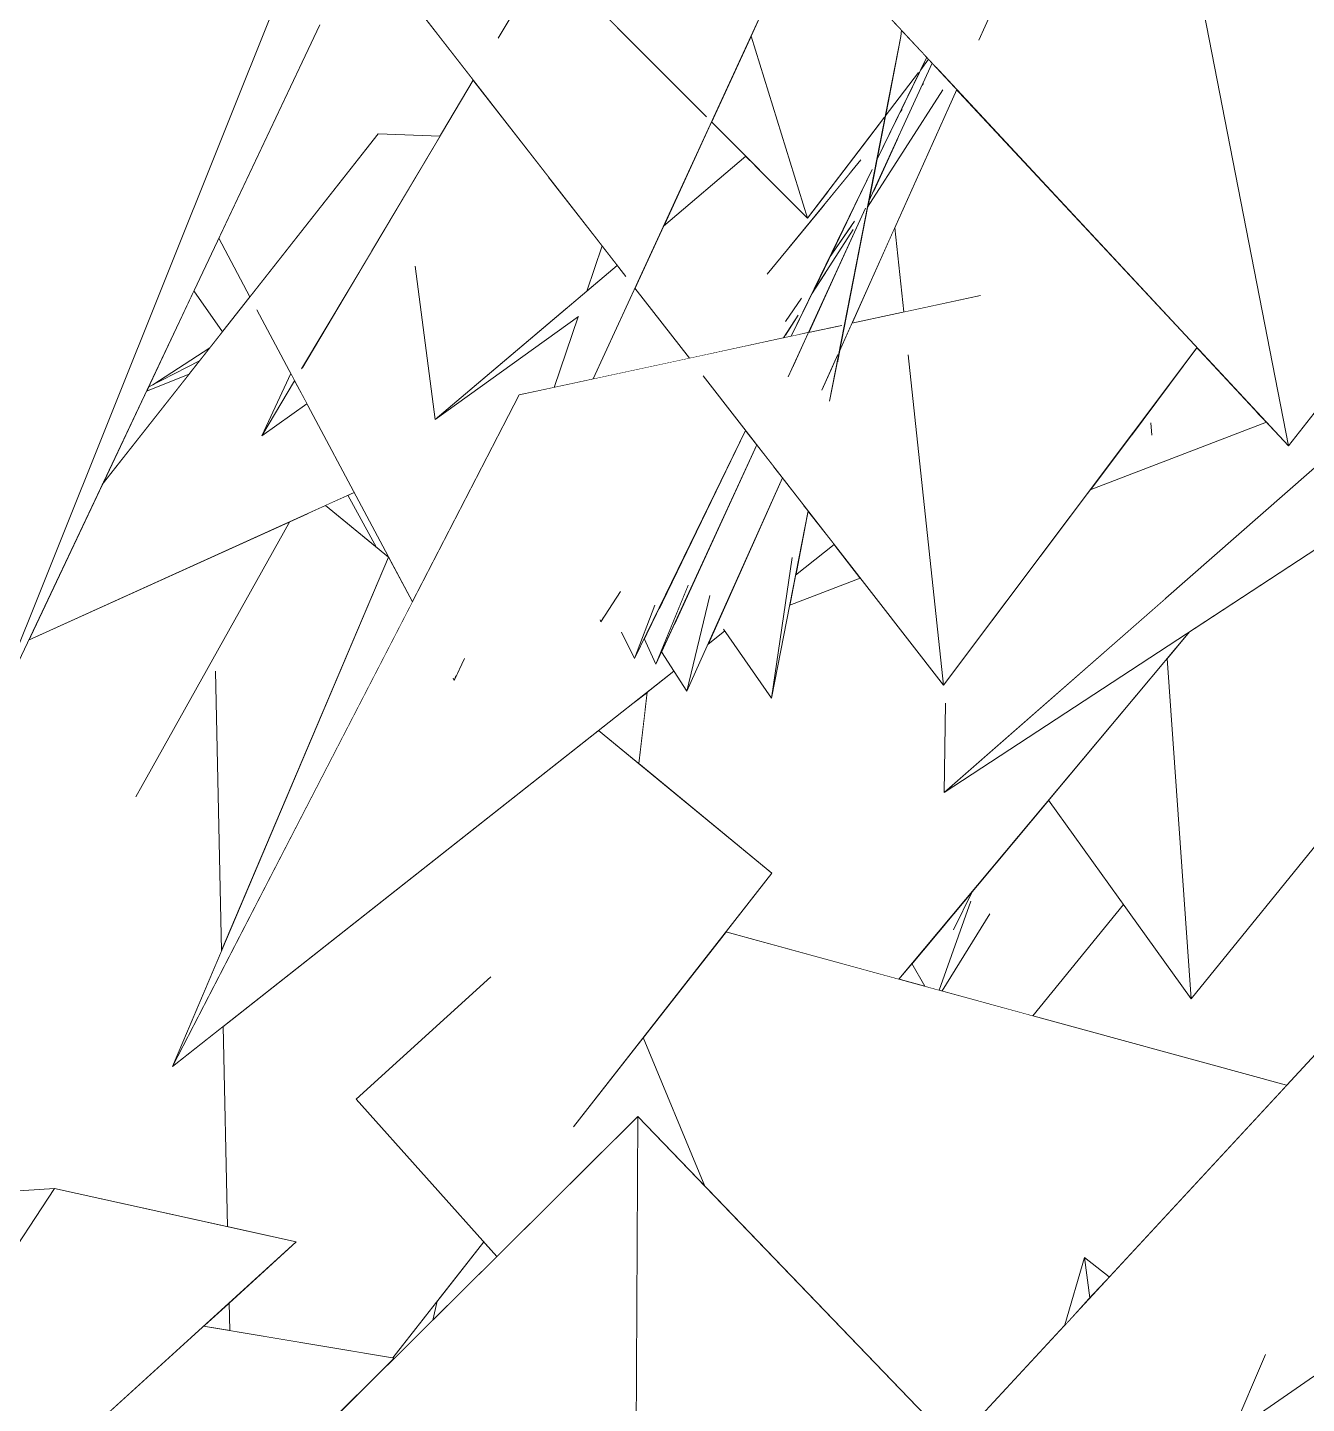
# Model space of a CAD drawing. Header units: millimetres. Extents: x -9413 to 8527, y -300 to 11224.
# Drawn here: x -8348.7 to -7933.8, y 2620.3 to 3066.8 of the extents above; entities that cross this region are included whole.
import ezdxf

# ---------------------------------------------------------------- set-up
doc = ezdxf.new("R2010")
doc.units = ezdxf.units.MM
doc.header["$MEASUREMENT"] = 0
doc.linetypes.add('Wipeout_Contour', pattern=[1000, 0, -1000])
doc.layers.add('Interior - Furniture', color=7, linetype='Continuous')
doc.layers.add('Interior - Furniture _Pen_No__4', color=7, linetype='Continuous', lineweight=20, true_color=0x029e21)

# ---------------------------------------------------------------- blocks, each defined once
blk = doc.blocks.new('Section Elem_40_6')
at = {"color": 254, "linetype": 'Wipeout_Contour', "lineweight": 0, "ltscale": 76676.656974}
blk.add_wipeout([(-7972.35, 3098.83), (-7939.63, 2931), (-7771.85, 3144.99), (-7933.36, 3176.57), (-7949.79, 3164.84), (-7942.94, 3165.73), (-7955, 3153.18), (-7958.02, 3150.12), (-7914.01, 3124.07)], dxfattribs=at).dxf.layer = 'Interior - Furniture'
at = {"color": 254, "linetype": 'Wipeout_Contour', "lineweight": 0, "ltscale": 43043.914814}
blk.add_wipeout([(-8036.01, 3096.91), (-8041.24, 3085.54), (-8040.04, 3062.73), (-8030.75, 3083.45), (-8032.02, 3109.33)], dxfattribs=at).dxf.layer = 'Interior - Furniture'
at = {"color": 254, "linetype": 'Wipeout_Contour', "lineweight": 0, "ltscale": 26208.532131}
blk.add_wipeout([(-8195.99, 3063.32), (-8157.26, 3066.66), (-8180.29, 3089.73)], dxfattribs=at).dxf.layer = 'Interior - Furniture'
at = {"color": 254, "linetype": 'Wipeout_Contour', "lineweight": 0, "ltscale": 25846.201674}
blk.add_wipeout([(-8058.44, 3048.14), (-8058.46, 3048.09), (-8058.03, 3048.62)], dxfattribs=at).dxf.layer = 'Interior - Furniture'
at = {"color": 254, "linetype": 'Wipeout_Contour', "lineweight": 0, "ltscale": 25857.06921}
blk.add_wipeout([(-8065.46, 3039.67), (-8065.6, 3039.37), (-8064.89, 3040.23)], dxfattribs=at).dxf.layer = 'Interior - Furniture'
at = {"color": 254, "linetype": 'Wipeout_Contour', "lineweight": 0, "ltscale": 25898.970098}
blk.add_wipeout([(-8089.57, 3011.09), (-8108.71, 2986.73), (-8078.35, 3023.8)], dxfattribs=at).dxf.layer = 'Interior - Furniture'
at = {"color": 254, "linetype": 'Wipeout_Contour', "lineweight": 0, "ltscale": 44052.502397}
blk.add_wipeout([(-8294.72, 2981.39), (-8309.54, 2950.07), (-8308.02, 2950.85), (-8289.58, 2962.86), (-8285.48, 2968.07)], dxfattribs=at).dxf.layer = 'Interior - Furniture'
at = {"color": 254, "linetype": 'Wipeout_Contour', "lineweight": 0, "ltscale": 26018.222629}
blk.add_wipeout([(-8165.21, 2952.75), (-8133.98, 2959.49), (-8151.64, 2982.21)], dxfattribs=at).dxf.layer = 'Interior - Furniture'
at = {"color": 254, "linetype": 'Wipeout_Contour', "lineweight": 0, "ltscale": 34448.902179}
blk.add_wipeout([(-8090.03, 2957.79), (-8091, 2949.12), (-8085.8, 2960.72), (-8085.01, 2967.93)], dxfattribs=at).dxf.layer = 'Interior - Furniture'
at = {"color": 254, "linetype": 'Wipeout_Contour', "lineweight": 0, "ltscale": 34475.625974}
blk.add_wipeout([(-8127.3, 2882.48), (-8134.8, 2851.47), (-8103.78, 2920.62), (-8106.62, 2924.27)], dxfattribs=at).dxf.layer = 'Interior - Furniture'
at = {"color": 254, "linetype": 'Wipeout_Contour', "lineweight": 0, "ltscale": 26226.164929}
blk.add_wipeout([(-8252.07, 2911.72), (-8235.48, 2898.06), (-8244.75, 2915.04)], dxfattribs=at).dxf.layer = 'Interior - Furniture'
at = {"color": 254, "linetype": 'Wipeout_Contour', "lineweight": 0, "ltscale": 26076.250256}
blk.add_wipeout([(-8209.78, 2856.36), (-8210.27, 2854.92), (-8207.03, 2861.95)], dxfattribs=at).dxf.layer = 'Interior - Furniture'
at = {"color": 254, "linetype": 'Wipeout_Contour', "lineweight": 0, "ltscale": 25898.654016}
blk.add_wipeout([(-8152.61, 2847.22), (-8148.35, 2845.12), (-8147.64, 2851.14)], dxfattribs=at).dxf.layer = 'Interior - Furniture'
at = {"color": 254, "linetype": 'Wipeout_Contour', "lineweight": 0, "ltscale": 76313.861137}
blk.add_wipeout([(-8148.93, 2738.98), (-8128.93, 2690.75), (-8048.14, 2606.83), (-8012.12, 2645.77), (-8005.74, 2667.6), (-7997.75, 2661.31), (-7970.51, 2690.76), (-7940.22, 2723.51), (-8122.1, 2773.31)], dxfattribs=at).dxf.layer = 'Interior - Furniture'
at = {"color": 254, "linetype": 'Wipeout_Contour', "lineweight": 0, "ltscale": 34511.646631}
blk.add_wipeout([(-8215.76, 2653.49), (-8217.24, 2647.31), (-8196.42, 2667.96), (-8200.7, 2672.75)], dxfattribs=at).dxf.layer = 'Interior - Furniture'
at = {"color": 254, "linetype": 'Wipeout_Contour', "lineweight": 0, "ltscale": 34469.67092}
blk.add_wipeout([(-8088.75, 2969.24), (-8084.78, 2970.1), (-8081.8, 2997.33), (-8086.83, 2986.4)], dxfattribs=at).dxf.layer = 'Interior - Furniture'
at = {"color": 254, "linetype": 'Wipeout_Contour', "lineweight": 0, "ltscale": 26424.887858}
blk.add_wipeout([(-8289.58, 2962.86), (-8308.02, 2950.85), (-8292.89, 2958.65)], dxfattribs=at).dxf.layer = 'Interior - Furniture'
at = {"color": 254, "linetype": 'Wipeout_Contour', "lineweight": 0, "ltscale": 34506.490303}
blk.add_wipeout([(-8139.13, 2872.66), (-8143.02, 2864.2), (-8134.8, 2851.47), (-8127.3, 2882.48)], dxfattribs=at).dxf.layer = 'Interior - Furniture'
at = {"color": 254, "linetype": 'Wipeout_Contour', "lineweight": 0, "ltscale": 26077.963586}
blk.add_wipeout([(-8209.78, 2856.36), (-8210.65, 2855.64), (-8210.27, 2854.92)], dxfattribs=at).dxf.layer = 'Interior - Furniture'
at = {"color": 254, "linetype": 'Wipeout_Contour', "lineweight": 0, "ltscale": 34536.91915}
blk.add_wipeout([(-8152.61, 2847.22), (-8163.42, 2838.7), (-8150.38, 2827.96), (-8148.35, 2845.12)], dxfattribs=at).dxf.layer = 'Interior - Furniture'
at = {"color": 254, "linetype": 'Wipeout_Contour', "lineweight": 0, "ltscale": 51088.383948}
blk.add_wipeout([(-8061.78, 2762.99), (-8057.63, 2755.66), (-8052.96, 2754.38), (-8042.69, 2783.23), (-8048.25, 2774.1), (-8050.83, 2776.09)], dxfattribs=at).dxf.layer = 'Interior - Furniture'
at = {"color": 254, "linetype": 'Wipeout_Contour', "lineweight": 0, "ltscale": 34549.522382}
blk.add_wipeout([(-8230.14, 2635.09), (-8229.65, 2635), (-8217.24, 2647.31), (-8215.76, 2653.49)], dxfattribs=at).dxf.layer = 'Interior - Furniture'
at = {"color": 254, "linetype": 'Wipeout_Contour', "lineweight": 0, "ltscale": 75381.13822}
blk.add_wipeout([(-8000.27, 2512.28), (-8006.11, 2471.72), (-8000.83, 2499.83), (-7991.94, 2504.71), (-7960.65, 2587.32), (-7957.69, 2597.96), (-7954.31, 2613.19), (-7953.25, 2613.92), (-7947.07, 2636.12)], dxfattribs=at).dxf.layer = 'Interior - Furniture'
at = {"layer": 'Interior - Furniture _Pen_No__4', "linetype": 'Continuous'}
for p, q in [((-8210.27, 2854.92), (-8206.98, 2862.07)), ((-8210.27, 2854.92), (-8210.66, 2855.65)), ((-8209.77, 2856.38), (-8210.27, 2854.92))]:
    blk.add_line(p, q, dxfattribs=at)
at = {"color": 254, "linetype": 'Wipeout_Contour', "lineweight": 0, "ltscale": 35270.312813}
blk.add_wipeout([(-8365.28, 2832.26), (-8253.91, 3067.65), (-8232.99, 3142.51), (-8238.67, 3148.21)], dxfattribs=at).dxf.layer = 'Interior - Furniture'
at = {"color": 254, "linetype": 'Wipeout_Contour', "lineweight": 0, "ltscale": 111979.554864}
blk.add_wipeout([(-8076.2, 3008.46), (-8085.32, 2961.78), (-8047.24, 3046.68), (-8053.82, 3053.74), (-8050.59, 3064.07), (-8053.82, 3053.74), (-8055.18, 3055.21), (-8058.44, 3048.14), (-8058.03, 3048.62), (-8058.46, 3048.09), (-8066.37, 3030.9), (-8063.66, 3030.53), (-8051.72, 3046.55)], dxfattribs=at).dxf.layer = 'Interior - Furniture'
at = {"color": 254, "linetype": 'Wipeout_Contour', "lineweight": 0, "ltscale": 34525.589007}
blk.add_wipeout([(-8115.78, 2936.06), (-8144.12, 2877.73), (-8134.43, 2885.77), (-8112.55, 2931.9)], dxfattribs=at).dxf.layer = 'Interior - Furniture'
at = {"color": 254, "linetype": 'Wipeout_Contour', "lineweight": 0, "ltscale": 34034.749234}
blk.add_wipeout([(-8052.96, 2754.38), (-8052, 2754.12), (-8036.52, 2779.12), (-8042.69, 2783.23)], dxfattribs=at).dxf.layer = 'Interior - Furniture'
at = {"color": 254, "linetype": 'Wipeout_Contour', "lineweight": 0, "ltscale": 25562.32892}
blk.add_wipeout([(-8061.78, 2762.99), (-8065.99, 2757.95), (-8057.63, 2755.66)], dxfattribs=at).dxf.layer = 'Interior - Furniture'
at = {"color": 254, "linetype": 'Wipeout_Contour', "lineweight": 0, "ltscale": 33400.603153}
blk.add_wipeout([(-7954.31, 2613.19), (-7957.69, 2597.96), (-7916.1, 2590.33), (-7893.75, 2655.14)], dxfattribs=at).dxf.layer = 'Interior - Furniture'
at = {"color": 254, "linetype": 'Wipeout_Contour', "lineweight": 0, "ltscale": 78333.043973}
blk.add_wipeout([(-8291.58, 2645.34), (-8328.28, 2611.98), (-8323.83, 2606.63), (-8313.47, 2612.09), (-8312.59, 2607.64), (-8316.78, 2601.77), (-8318.88, 2600.7), (-8294.16, 2571.02), (-8229.65, 2635)], dxfattribs=at).dxf.layer = 'Interior - Furniture'
at = {"color": 254, "linetype": 'Wipeout_Contour', "lineweight": 0, "ltscale": 35524.534899}
blk.add_wipeout([(-8475.35, 3067.65), (-8365.28, 2832.26), (-8238.67, 3148.21), (-8269.21, 3178.79)], dxfattribs=at).dxf.layer = 'Interior - Furniture'
at = {"color": 254, "linetype": 'Wipeout_Contour', "lineweight": 0, "ltscale": 60584.921775}
blk.add_wipeout([(-8113.97, 3064), (-8095.61, 3004.92), (-8070.64, 3037.72), (-8067.92, 3068.9), (-8099.19, 3102.51), (-8103.59, 3099.6), (-8106.54, 3080.13)], dxfattribs=at).dxf.layer = 'Interior - Furniture'
at = {"color": 254, "linetype": 'Wipeout_Contour', "lineweight": 0, "ltscale": 43085.158956}
blk.add_wipeout([(-8095.38, 2967.81), (-8100.48, 2956.71), (-8090.03, 2957.79), (-8085.01, 2967.93), (-8084.54, 2970.15)], dxfattribs=at).dxf.layer = 'Interior - Furniture'
at = {"color": 254, "linetype": 'Wipeout_Contour', "lineweight": 0, "ltscale": 34498.17634}
blk.add_wipeout([(-8112.13, 2931.37), (-8139.13, 2872.66), (-8127.3, 2882.48), (-8106.62, 2924.27)], dxfattribs=at).dxf.layer = 'Interior - Furniture'
at = {"color": 254, "linetype": 'Wipeout_Contour', "lineweight": 0, "ltscale": 25539.824468}
blk.add_wipeout([(-8042.12, 2786.51), (-8050.83, 2776.09), (-8048.25, 2774.1)], dxfattribs=at).dxf.layer = 'Interior - Furniture'
at = {"color": 254, "linetype": 'Wipeout_Contour', "lineweight": 0, "ltscale": 35082.356917}
blk.add_wipeout([(-8445.98, 2529.32), (-8460.75, 2491.55), (-8261.5, 2672.69), (-8339.92, 2689.97)], dxfattribs=at).dxf.layer = 'Interior - Furniture'
at = {"color": 254, "linetype": 'Wipeout_Contour', "lineweight": 0, "ltscale": 25983.875851}
blk.add_wipeout([(-8126.8, 3036.16), (-8095.61, 3004.92), (-8113.97, 3064)], dxfattribs=at).dxf.layer = 'Interior - Furniture'
at = {"color": 254, "linetype": 'Wipeout_Contour', "lineweight": 0, "ltscale": 43116.726378}
blk.add_wipeout([(-8070.43, 3038), (-8059.66, 3052.15), (-8057.96, 3058.19), (-8065.19, 3065.96), (-8065.37, 3063.92)], dxfattribs=at).dxf.layer = 'Interior - Furniture'
at = {"color": 254, "linetype": 'Wipeout_Contour', "lineweight": 0, "ltscale": 87802.76778}
blk.add_wipeout([(-8348.38, 2867.99), (-8242.75, 2915.95), (-8258.06, 2944.71), (-8272.71, 2934.25), (-8263.28, 2954.52), (-8274.26, 2975.16), (-8236.92, 2994.45), (-8214.88, 3031.54), (-8234.96, 3032.28), (-8324.46, 2918.54)], dxfattribs=at).dxf.layer = 'Interior - Furniture'
at = {"color": 254, "linetype": 'Wipeout_Contour', "lineweight": 0, "ltscale": 25850.242093}
blk.add_wipeout([(-8066.37, 3030.9), (-8075.02, 3012.07), (-8063.66, 3030.53)], dxfattribs=at).dxf.layer = 'Interior - Furniture'
at = {"color": 254, "linetype": 'Wipeout_Contour', "lineweight": 0, "ltscale": 34488.621243}
blk.add_wipeout([(-8088.52, 2992.19), (-8080.46, 3003.91), (-8078.67, 3008.7), (-8078.55, 3012.71)], dxfattribs=at).dxf.layer = 'Interior - Furniture'
at = {"color": 254, "linetype": 'Wipeout_Contour', "lineweight": 0, "ltscale": 25889.722383}
blk.add_wipeout([(-8092.09, 3002.53), (-8102.81, 2971.41), (-8097.64, 2978.93)], dxfattribs=at).dxf.layer = 'Interior - Furniture'
at = {"color": 254, "linetype": 'Wipeout_Contour', "lineweight": 0, "ltscale": 42993.173867}
blk.add_wipeout([(-8086.02, 2958.21), (-8062.97, 2960.59), (-8039.51, 2979.86), (-8081.25, 2970.85), (-8085.32, 2961.78)], dxfattribs=at).dxf.layer = 'Interior - Furniture'
at = {"color": 254, "linetype": 'Wipeout_Contour', "lineweight": 0, "ltscale": 51670.052348}
blk.add_wipeout([(-8103.78, 2920.62), (-8128.01, 2866.62), (-8122.48, 2870.98), (-8122.89, 2871.57), (-8100.64, 2894.82), (-8096.99, 2911.89)], dxfattribs=at).dxf.layer = 'Interior - Furniture'
at = {"color": 254, "linetype": 'Wipeout_Contour', "lineweight": 0, "ltscale": 67987.574165}
blk.add_wipeout([(-8052, 2754.12), (-8022.58, 2746.06), (-7993.16, 2782.14), (-8017.45, 2816.01), (-8042.12, 2786.51), (-8048.25, 2774.1), (-8042.69, 2783.23), (-8036.52, 2779.12)], dxfattribs=at).dxf.layer = 'Interior - Furniture'
at = {"color": 254, "linetype": 'Wipeout_Contour', "lineweight": 0, "ltscale": 52833.445507}
blk.add_wipeout([(-8445.98, 2529.32), (-8339.92, 2689.97), (-8398.28, 2686.21), (-8392.79, 2672.32), (-8421.41, 2615.71), (-8417.23, 2602.8)], dxfattribs=at).dxf.layer = 'Interior - Furniture'
at = {"color": 254, "linetype": 'Wipeout_Contour', "lineweight": 0, "ltscale": 25852.387827}
blk.add_wipeout([(-8056.97, 3057.13), (-8058.93, 3053.11), (-8056.36, 3056.48)], dxfattribs=at).dxf.layer = 'Interior - Furniture'
at = {"color": 254, "linetype": 'Wipeout_Contour', "lineweight": 0, "ltscale": 52480.269469}
blk.add_wipeout([(-8204.08, 3049.7), (-8259.75, 2956.04), (-8222.37, 2984.99), (-8222.94, 2989.32), (-8210.27, 2994.36), (-8179.56, 3018.15)], dxfattribs=at).dxf.layer = 'Interior - Furniture'
at = {"color": 254, "linetype": 'Wipeout_Contour', "lineweight": 0, "ltscale": 25862.025291}
blk.add_wipeout([(-8073.41, 3022.76), (-8072.54, 3025.09), (-8073.24, 3023.65)], dxfattribs=at).dxf.layer = 'Interior - Furniture'
at = {"color": 254, "linetype": 'Wipeout_Contour', "lineweight": 0, "ltscale": 86218.740715}
blk.add_wipeout([(-8101.97, 2953.48), (-8076.83, 3008.15), (-8078.67, 3008.7), (-8080.46, 3003.91), (-8081.25, 3002.75), (-8080.82, 3001.28), (-8089.31, 2988.07), (-8096.84, 2967.49), (-8095.53, 2967.78), (-8100.8, 2956.68)], dxfattribs=at).dxf.layer = 'Interior - Furniture'
at = {"color": 254, "linetype": 'Wipeout_Contour', "lineweight": 0, "ltscale": 35246.733761}
blk.add_wipeout([(-8310.14, 2948.81), (-8296.32, 2954.29), (-8292.89, 2958.65), (-8309.54, 2950.07)], dxfattribs=at).dxf.layer = 'Interior - Furniture'
at = {"color": 254, "linetype": 'Wipeout_Contour', "lineweight": 0, "ltscale": 26318.920013}
blk.add_wipeout([(-8272.71, 2934.25), (-8258.06, 2944.71), (-8262.04, 2952.19)], dxfattribs=at).dxf.layer = 'Interior - Furniture'
at = {"color": 254, "linetype": 'Wipeout_Contour', "lineweight": 0, "ltscale": 34515.63313}
blk.add_wipeout([(-8134.43, 2885.77), (-8144.85, 2860.22), (-8112.13, 2931.37), (-8112.55, 2931.9)], dxfattribs=at).dxf.layer = 'Interior - Furniture'
at = {"color": 254, "linetype": 'Wipeout_Contour', "lineweight": 0, "ltscale": 25792.621552}
blk.add_wipeout([(-8099.53, 2889.07), (-8086.96, 2898.98), (-8095.46, 2909.91)], dxfattribs=at).dxf.layer = 'Interior - Furniture'
at = {"color": 254, "linetype": 'Wipeout_Contour', "lineweight": 0, "ltscale": 26178.971593}
blk.add_wipeout([(-8231.58, 2894.95), (-8301.71, 2729.67), (-8223.85, 2880.43)], dxfattribs=at).dxf.layer = 'Interior - Furniture'
at = {"color": 254, "linetype": 'Wipeout_Contour', "lineweight": 0, "ltscale": 121052.249276}
blk.add_wipeout([(-8097.53, 3140.37), (-8135.91, 3141.98), (-8053.82, 3053.74), (-8049.46, 3067.66), (-8045.11, 3081.56), (-8050.65, 3070.15), (-8042.61, 3111.75), (-8043.23, 3123.58), (-8045.31, 3138.19), (-8058.77, 3138.75), (-8064.25, 3076.55), (-8060.22, 3138.81), (-8097.4, 3140.37), (-8100.37, 3120.82)], dxfattribs=at).dxf.layer = 'Interior - Furniture'
at = {"color": 254, "linetype": 'Wipeout_Contour', "lineweight": 0, "ltscale": 105492.93415}
blk.add_wipeout([(-8286.65, 2998.44), (-8276.54, 2979.44), (-8234.96, 3032.28), (-8214.88, 3031.54), (-8204.08, 3049.7), (-8228.57, 3081.21), (-8234.48, 3079.77), (-8237.72, 3092.99), (-8240.92, 3097.12), (-8239.12, 3098.71), (-8241.97, 3110.37), (-8253.91, 3067.65)], dxfattribs=at).dxf.layer = 'Interior - Furniture'
at = {"color": 254, "linetype": 'Wipeout_Contour', "lineweight": 0, "ltscale": 26445.826748}
blk.add_wipeout([(-8324.46, 2918.54), (-8296.32, 2954.29), (-8310.14, 2948.81)], dxfattribs=at).dxf.layer = 'Interior - Furniture'
at = {"color": 254, "linetype": 'Wipeout_Contour', "lineweight": 0, "ltscale": 26327.383361}
blk.add_wipeout([(-8272.71, 2934.25), (-8262.04, 2952.19), (-8263.28, 2954.52)], dxfattribs=at).dxf.layer = 'Interior - Furniture'
at = {"color": 254, "linetype": 'Wipeout_Contour', "lineweight": 0, "ltscale": 34403.614145}
blk.add_wipeout([(-8100.64, 2894.82), (-8107.33, 2849.15), (-8095.46, 2909.91), (-8096.99, 2911.89)], dxfattribs=at).dxf.layer = 'Interior - Furniture'
at = {"color": 254, "linetype": 'Wipeout_Contour', "lineweight": 0, "ltscale": 34539.554974}
blk.add_wipeout([(-8144.12, 2877.73), (-8148.6, 2868.49), (-8144.85, 2860.22), (-8134.43, 2885.77)], dxfattribs=at).dxf.layer = 'Interior - Furniture'
at = {"color": 254, "linetype": 'Wipeout_Contour', "lineweight": 0, "ltscale": 60308.5807}
blk.add_wipeout([(-8242.06, 2718.98), (-8196.42, 2667.96), (-8150.67, 2713.34), (-8128.93, 2690.75), (-8148.93, 2738.98), (-8171.56, 2710.03), (-8198.39, 2758.72)], dxfattribs=at).dxf.layer = 'Interior - Furniture'
at = {"layer": 'Interior - Furniture _Pen_No__4', "linetype": 'Continuous'}
for p, q in [((-8276.54, 2979.44), (-8286.65, 2998.44)), ((-8285.48, 2968.07), (-8294.72, 2981.39)), ((-8308.02, 2950.85), (-8289.58, 2962.86)), ((-8309.54, 2950.07), (-8292.89, 2958.65)), ((-8310.14, 2948.81), (-8296.32, 2954.29))]:
    blk.add_line(p, q, dxfattribs=at)
at = {"color": 254, "linetype": 'Wipeout_Contour', "lineweight": 0, "ltscale": 154571.804726}
blk.add_wipeout([(-8049.46, 3067.66), (-8053.82, 3053.74), (-7939.63, 2931), (-7972.35, 3098.83), (-7985.44, 3120.7), (-7989.36, 3118.44), (-7991.34, 3116.46), (-7992.13, 3116.85), (-8009.77, 3106.7), (-8030.09, 3077.15), (-8029.43, 3081.22), (-8036.12, 3070.81), (-8028.36, 3087.87), (-8027.26, 3094.71), (-8031.06, 3089.72), (-8030.75, 3083.45), (-8040.04, 3062.73), (-8041.24, 3085.54)], dxfattribs=at).dxf.layer = 'Interior - Furniture'
at = {"color": 254, "linetype": 'Wipeout_Contour', "lineweight": 0, "ltscale": 34540.36327}
blk.add_wipeout([(-8145.25, 2879.31), (-8151.74, 2862.03), (-8115.78, 2936.06), (-8115.98, 2936.32)], dxfattribs=at).dxf.layer = 'Interior - Furniture'
at = {"color": 254, "linetype": 'Wipeout_Contour', "lineweight": 0, "ltscale": 76524.923001}
blk.add_wipeout([(-8150.67, 2713.34), (-8151.54, 2568.46), (-8088.45, 2616.87), (-8105.33, 2546.43), (-8100.38, 2550.34), (-8083.17, 2568.95), (-8086.73, 2579.73), (-8063.2, 2590.54), (-8048.14, 2606.83)], dxfattribs=at).dxf.layer = 'Interior - Furniture'
at = {"layer": 'Interior - Furniture _Pen_No__4', "linetype": 'Continuous'}
blk.add_line((-8040.05, 3062.72), (-8030.75, 3083.45), dxfattribs=at)
at = {"color": 254, "linetype": 'Wipeout_Contour', "lineweight": 0, "ltscale": 77567.56718}
blk.add_wipeout([(-8073.41, 3022.76), (-8075.85, 3010.28), (-8055.18, 3055.21), (-8056.36, 3056.48), (-8058.93, 3053.11), (-8065.46, 3039.67), (-8064.89, 3040.23), (-8065.6, 3039.37), (-8072.54, 3025.09)], dxfattribs=at).dxf.layer = 'Interior - Furniture'
at = {"color": 254, "linetype": 'Wipeout_Contour', "lineweight": 0, "ltscale": 25811.450625}
blk.add_wipeout([(-8100.64, 2894.82), (-8122.89, 2871.57), (-8107.33, 2849.15)], dxfattribs=at).dxf.layer = 'Interior - Furniture'
at = {"color": 254, "linetype": 'Wipeout_Contour', "lineweight": 0, "ltscale": 25925.118725}
blk.add_wipeout([(-8145.25, 2879.31), (-8156.04, 2870.61), (-8151.74, 2862.03)], dxfattribs=at).dxf.layer = 'Interior - Furniture'
at = {"color": 254, "linetype": 'Wipeout_Contour', "lineweight": 0, "ltscale": 34487.514558}
blk.add_wipeout([(-8150.67, 2713.34), (-8332.57, 2532.91), (-8280.98, 2469.13), (-8151.54, 2568.46)], dxfattribs=at).dxf.layer = 'Interior - Furniture'
at = {"color": 254, "linetype": 'Wipeout_Contour', "lineweight": 0, "ltscale": 120795.317601}
blk.add_wipeout([(-8102.36, 2967.77), (-8102.83, 2966.2), (-8100.94, 2966.61), (-8074.67, 3020.7), (-8075.21, 3031.72), (-8088.71, 3013.99), (-8089.57, 3011.09), (-8078.35, 3023.8), (-8090.02, 3009.55), (-8092.09, 3002.53), (-8097.64, 2978.93), (-8100.14, 2975.29), (-8101.67, 2970.1), (-8098.72, 2973.43)], dxfattribs=at).dxf.layer = 'Interior - Furniture'
at = {"color": 254, "linetype": 'Wipeout_Contour', "lineweight": 0, "ltscale": 25958.113918}
blk.add_wipeout([(-8161.85, 2875.39), (-8162.7, 2873.91), (-8156.46, 2883.62)], dxfattribs=at).dxf.layer = 'Interior - Furniture'
at = {"color": 254, "linetype": 'Wipeout_Contour', "lineweight": 0, "ltscale": 104232.776617}
blk.add_wipeout([(-8177.9, 2950.02), (-8165.21, 2952.75), (-8106.54, 3080.13), (-8102.59, 3106.17), (-8110.47, 3114.63), (-8123.78, 3088.14), (-8128.42, 3037.79), (-8138.77, 3048.15), (-8154.57, 2985.98), (-8157.18, 2989.34), (-8169.93, 2973.07), (-8170.09, 2972.95)], dxfattribs=at).dxf.layer = 'Interior - Furniture'
at = {"color": 254, "linetype": 'Wipeout_Contour', "lineweight": 0, "ltscale": 43099.318858}
blk.add_wipeout([(-8073.24, 3023.65), (-8056.97, 3057.13), (-8057.96, 3058.19), (-8059.66, 3052.15), (-8070.43, 3038)], dxfattribs=at).dxf.layer = 'Interior - Furniture'
at = {"color": 254, "linetype": 'Wipeout_Contour', "lineweight": 0, "ltscale": 25961.4482}
blk.add_wipeout([(-8161.85, 2875.39), (-8162.96, 2874.61), (-8162.7, 2873.91)], dxfattribs=at).dxf.layer = 'Interior - Furniture'
at = {"layer": 'Interior - Furniture _Pen_No__4', "linetype": 'Continuous'}
for p, q in [((-8058.93, 3053.11), (-8056.36, 3056.48)), ((-8162.7, 2873.91), (-8156.36, 2883.78)), ((-8162.7, 2873.91), (-8162.97, 2874.63)), ((-8161.83, 2875.42), (-8162.7, 2873.91))]:
    blk.add_line(p, q, dxfattribs=at)
at = {"color": 254, "linetype": 'Wipeout_Contour', "lineweight": 0, "ltscale": 137906.940815}
blk.add_wipeout([(-8088.49, 2945.57), (-8065.37, 3063.92), (-8065.19, 3065.96), (-8067.92, 3068.9), (-8070.64, 3037.72), (-8075.21, 3031.72), (-8074.67, 3020.7), (-8078.55, 3012.71), (-8078.67, 3008.7), (-8076.83, 3008.15), (-8081.8, 2997.33), (-8084.78, 2970.1), (-8084.54, 2970.15), (-8085.01, 2967.93), (-8085.8, 2960.72), (-8087.16, 2957.69)], dxfattribs=at).dxf.layer = 'Interior - Furniture'
at = {"color": 254, "linetype": 'Wipeout_Contour', "lineweight": 0, "ltscale": 34674.756636}
blk.add_wipeout([(-8142.38, 3002.32), (-8112.69, 3022.03), (-8115.65, 3025), (-8142.36, 3002.36)], dxfattribs=at).dxf.layer = 'Interior - Furniture'
at = {"color": 254, "linetype": 'Wipeout_Contour', "lineweight": 0, "ltscale": 78609.735719}
blk.add_wipeout([(-8274.26, 2975.16), (-8223.85, 2880.43), (-8189.17, 2947.58), (-8177.9, 2950.02), (-8170.09, 2972.95), (-8216.43, 2939.59), (-8222.37, 2984.99), (-8259.75, 2956.04), (-8236.92, 2994.45)], dxfattribs=at).dxf.layer = 'Interior - Furniture'
at = {"color": 254, "linetype": 'Wipeout_Contour', "lineweight": 0, "ltscale": 26077.102395}
blk.add_wipeout([(-8167.26, 2981.26), (-8157.4, 2989.62), (-8162.28, 2995.9)], dxfattribs=at).dxf.layer = 'Interior - Furniture'
at = {"layer": 'Interior - Furniture _Pen_No__4', "linetype": 'Continuous'}
for p, q in [((-8065.37, 3063.92), (-8065.19, 3065.96)), ((-8272.71, 2934.25), (-8263.28, 2954.52)), ((-8272.71, 2934.25), (-8262.04, 2952.19)), ((-8258.06, 2944.71), (-8272.71, 2934.25))]:
    blk.add_line(p, q, dxfattribs=at)
at = {"color": 254, "linetype": 'Wipeout_Contour', "lineweight": 0, "ltscale": 60014.248136}
blk.add_wipeout([(-8067.36, 3001.82), (-8064.45, 2974.48), (-8039.51, 2979.86), (-8062.97, 2960.59), (-8051.53, 2853.37), (-7969.29, 2962.88), (-8047.24, 3046.68)], dxfattribs=at).dxf.layer = 'Interior - Furniture'
at = {"color": 254, "linetype": 'Wipeout_Contour', "lineweight": 0, "ltscale": 43546.009691}
blk.add_wipeout([(-8179.56, 3018.15), (-8210.27, 2994.36), (-8173.5, 2975.97), (-8167.26, 2981.26), (-8162.28, 2995.9)], dxfattribs=at).dxf.layer = 'Interior - Furniture'
at = {"color": 254, "linetype": 'Wipeout_Contour', "lineweight": 0, "ltscale": 35195.756027}
blk.add_wipeout([(-8362.88, 2837.33), (-8313.56, 2817.18), (-8263.65, 2906.46), (-8348.38, 2867.99)], dxfattribs=at).dxf.layer = 'Interior - Furniture'
at = {"color": 254, "linetype": 'Wipeout_Contour', "lineweight": 0, "ltscale": 43077.502106}
blk.add_wipeout([(-8076.2, 3008.46), (-8051.72, 3046.55), (-8063.66, 3030.53), (-8075.02, 3012.07), (-8075.85, 3010.28)], dxfattribs=at).dxf.layer = 'Interior - Furniture'
at = {"color": 254, "linetype": 'Wipeout_Contour', "lineweight": 0, "ltscale": 25813.462447}
blk.add_wipeout([(-8081.25, 2970.85), (-8064.45, 2974.48), (-8067.36, 3001.82)], dxfattribs=at).dxf.layer = 'Interior - Furniture'
at = {"color": 254, "linetype": 'Wipeout_Contour', "lineweight": 0, "ltscale": 34797.137724}
blk.add_wipeout([(-8157.4, 2989.62), (-8216.43, 2939.59), (-8169.93, 2973.07), (-8157.18, 2989.34)], dxfattribs=at).dxf.layer = 'Interior - Furniture'
at = {"color": 254, "linetype": 'Wipeout_Contour', "lineweight": 0, "ltscale": 50994.251602}
blk.add_wipeout([(-7969.29, 2962.88), (-7990.76, 2934.28), (-7985.24, 2935.35), (-7984.27, 2938.47), (-7962.67, 2939.71), (-7950.01, 2942.16)], dxfattribs=at).dxf.layer = 'Interior - Furniture'
at = {"color": 254, "linetype": 'Wipeout_Contour', "lineweight": 0, "ltscale": 35059.872286}
blk.add_wipeout([(-8263.65, 2906.46), (-8313.56, 2817.18), (-8287.68, 2857.95), (-8257.49, 2909.25)], dxfattribs=at).dxf.layer = 'Interior - Furniture'
at = {"layer": 'Interior - Furniture _Pen_No__4', "linetype": 'Continuous'}
for p, q in [((-8075.85, 3010.28), (-8055.18, 3055.21)), ((-8073.24, 3023.65), (-8056.97, 3057.13)), ((-8070.43, 3038), (-8059.65, 3052.16)), ((-8076.2, 3008.46), (-8051.7, 3046.58)), ((-8058.46, 3048.09), (-8058.02, 3048.63)), ((-8065.6, 3039.37), (-8064.89, 3040.24)), ((-8067.36, 3001.82), (-8064.45, 2974.48))]:
    blk.add_line(p, q, dxfattribs=at)
at = {"color": 254, "linetype": 'Wipeout_Contour', "lineweight": 0, "ltscale": 34913.207569}
blk.add_wipeout([(-8222.94, 2989.32), (-8216.43, 2939.59), (-8173.5, 2975.97), (-8210.27, 2994.36)], dxfattribs=at).dxf.layer = 'Interior - Furniture'
at = {"color": 254, "linetype": 'Wipeout_Contour', "lineweight": 0, "ltscale": 43733.820159}
blk.add_wipeout([(-8257.49, 2909.25), (-8287.68, 2857.95), (-8285.75, 2767.28), (-8231.61, 2894.87), (-8252.07, 2911.72)], dxfattribs=at).dxf.layer = 'Interior - Furniture'
at = {"layer": 'Interior - Furniture _Pen_No__4', "linetype": 'Continuous'}
for p, q in [((-8223.85, 2880.43), (-8274.27, 2975.17)), ((-8169.92, 2973.07), (-8216.43, 2939.59)), ((-8170.09, 2972.95), (-8177.9, 2950.02)), ((-8242.75, 2915.95), (-8348.38, 2867.99)), ((-8231.61, 2894.87), (-8252.07, 2911.72)), ((-8235.48, 2898.06), (-8244.75, 2915.04))]:
    blk.add_line(p, q, dxfattribs=at)
at = {"color": 254, "linetype": 'Wipeout_Contour', "lineweight": 0, "ltscale": 61174.127853}
blk.add_wipeout([(-8212.64, 3122.14), (-8240.92, 3097.12), (-8154.57, 2985.98), (-8138.77, 3048.15), (-8157.26, 3066.66), (-8195.99, 3063.32), (-8180.29, 3089.73)], dxfattribs=at).dxf.layer = 'Interior - Furniture'
at = {"layer": 'Interior - Furniture _Pen_No__4', "linetype": 'Continuous'}
for p, q in [((-8154.56, 2985.98), (-8240.92, 3097.12)), ((-8196, 3063.3), (-8180.29, 3089.73)), ((-8259.77, 2956.01), (-8204.08, 3049.7)), ((-8324.46, 2918.54), (-8234.96, 3032.28)), ((-8234.96, 3032.28), (-8214.88, 3031.54)), ((-8162.28, 2995.9), (-8167.26, 2981.26)), ((-8216.43, 2939.59), (-8222.94, 2989.33)), ((-8216.43, 2939.59), (-8157.4, 2989.62))]:
    blk.add_line(p, q, dxfattribs=at)
at = {"color": 254, "linetype": 'Wipeout_Contour', "lineweight": 0, "ltscale": 120995.232884}
blk.add_wipeout([(-8151.64, 2982.21), (-8133.98, 2959.49), (-8103.83, 2965.99), (-8101.67, 2970.1), (-8100.14, 2975.29), (-8102.81, 2971.41), (-8092.09, 3002.53), (-8090.02, 3009.55), (-8108.71, 2986.73), (-8089.57, 3011.09), (-8088.71, 3013.99), (-8095.61, 3004.92), (-8112.69, 3022.03), (-8142.38, 3002.32)], dxfattribs=at).dxf.layer = 'Interior - Furniture'
at = {"layer": 'Interior - Furniture _Pen_No__4', "linetype": 'Continuous'}
blk.add_line((-8133.98, 2959.49), (-8151.64, 2982.21), dxfattribs=at)
at = {"color": 254, "linetype": 'Wipeout_Contour', "lineweight": 0, "ltscale": 26014.916149}
blk.add_wipeout([(-8126.8, 3036.16), (-8142.36, 3002.36), (-8115.65, 3025)], dxfattribs=at).dxf.layer = 'Interior - Furniture'
at = {"color": 254, "linetype": 'Wipeout_Contour', "lineweight": 0, "ltscale": 25886.624946}
blk.add_wipeout([(-8103.46, 2966.07), (-8102.83, 2966.2), (-8102.36, 2967.77)], dxfattribs=at).dxf.layer = 'Interior - Furniture'
at = {"color": 254, "linetype": 'Wipeout_Contour', "lineweight": 0, "ltscale": 94707.448984}
blk.add_wipeout([(-8129.49, 2953.71), (-8051.53, 2853.37), (-8062.97, 2960.59), (-8086.02, 2958.21), (-8088.49, 2945.57), (-8087.16, 2957.69), (-8091, 2949.12), (-8090.03, 2957.79), (-8100.48, 2956.71), (-8101.97, 2953.48), (-8100.8, 2956.68)], dxfattribs=at).dxf.layer = 'Interior - Furniture'
at = {"layer": 'Interior - Furniture _Pen_No__4', "linetype": 'Continuous'}
for p, q in [((-8128.42, 3037.78), (-8306.18, 3215.82)), ((-8142.36, 3002.36), (-8115.65, 3025))]:
    blk.add_line(p, q, dxfattribs=at)
at = {"color": 254, "linetype": 'Wipeout_Contour', "lineweight": 0, "ltscale": 50493.494356}
blk.add_wipeout([(-8051.29, 2818.49), (-7867.04, 2939.35), (-7858.78, 2954.72), (-7841.96, 2970.01), (-7828.06, 3002.58), (-7842.67, 3001.61)], dxfattribs=at).dxf.layer = 'Interior - Furniture'
at = {"color": 254, "linetype": 'Wipeout_Contour', "lineweight": 0, "ltscale": 34499.447469}
blk.add_wipeout([(-8094.25, 2980.4), (-8100.94, 2966.61), (-8096.84, 2967.49), (-8089.31, 2988.07)], dxfattribs=at).dxf.layer = 'Interior - Furniture'
at = {"color": 254, "linetype": 'Wipeout_Contour', "lineweight": 0, "ltscale": 34367.143034}
blk.add_wipeout([(-8099.53, 2889.07), (-8101.43, 2879.37), (-8078.55, 2888.15), (-8086.96, 2898.98)], dxfattribs=at).dxf.layer = 'Interior - Furniture'
at = {"color": 254, "linetype": 'Wipeout_Contour', "lineweight": 0, "ltscale": 25859.498061}
blk.add_wipeout([(-8086.83, 2986.4), (-8095.38, 2967.81), (-8088.75, 2969.24)], dxfattribs=at).dxf.layer = 'Interior - Furniture'
at = {"color": 254, "linetype": 'Wipeout_Contour', "lineweight": 0, "ltscale": 34514.412301}
blk.add_wipeout([(-8101.67, 2970.1), (-8103.83, 2965.99), (-8103.46, 2966.07), (-8098.72, 2973.43)], dxfattribs=at).dxf.layer = 'Interior - Furniture'
at = {"color": 254, "linetype": 'Wipeout_Contour', "lineweight": 0, "ltscale": 59483.433826}
blk.add_wipeout([(-7990.76, 2934.28), (-8003.91, 2916.78), (-7946.79, 2938.7), (-7950.01, 2942.16), (-7962.67, 2939.71), (-7984, 2934.57), (-7985.24, 2935.35)], dxfattribs=at).dxf.layer = 'Interior - Furniture'
at = {"color": 254, "linetype": 'Wipeout_Contour', "lineweight": 0, "ltscale": 25553.241399}
blk.add_wipeout([(-8051.29, 2818.49), (-7979.35, 2881.64), (-8050.89, 2847.48)], dxfattribs=at).dxf.layer = 'Interior - Furniture'
at = {"layer": 'Interior - Furniture _Pen_No__4', "linetype": 'Continuous'}
for p, q in [((-8102.82, 2971.39), (-8097.63, 2978.94)), ((-8103.46, 2966.07), (-8098.71, 2973.46)), ((-8095.38, 2967.81), (-8084.54, 2970.15))]:
    blk.add_line(p, q, dxfattribs=at)
at = {"color": 254, "linetype": 'Wipeout_Contour', "lineweight": 0, "ltscale": 34491.539911}
blk.add_wipeout([(-8094.25, 2980.4), (-8080.82, 3001.28), (-8081.25, 3002.75), (-8088.52, 2992.19)], dxfattribs=at).dxf.layer = 'Interior - Furniture'
at = {"color": 254, "linetype": 'Wipeout_Contour', "lineweight": 0, "ltscale": 25521.882092}
blk.add_wipeout([(-7984.27, 2938.47), (-7985.24, 2935.35), (-7984, 2934.57)], dxfattribs=at).dxf.layer = 'Interior - Furniture'
at = {"color": 254, "linetype": 'Wipeout_Contour', "lineweight": 0, "ltscale": 25407.440586}
blk.add_wipeout([(-8017.45, 2816.01), (-7971.22, 2751.55), (-7978.94, 2862.08)], dxfattribs=at).dxf.layer = 'Interior - Furniture'
at = {"layer": 'Interior - Furniture _Pen_No__4', "linetype": 'Continuous'}
for p, q in [((-8113.97, 3064), (-8095.61, 3004.92)), ((-8085.32, 2961.78), (-8047.24, 3046.68)), ((-8095.61, 3004.92), (-8070.64, 3037.72)), ((-8095.61, 3004.92), (-8126.8, 3036.16)), ((-8108.73, 2986.71), (-8078.34, 3023.81)), ((-8100.94, 2966.61), (-8074.67, 3020.7)), ((-8094.25, 2980.4), (-8080.82, 3001.29)), ((-8088.52, 2992.19), (-8080.45, 3003.92)), ((-8081.25, 2970.85), (-8039.49, 2979.86))]:
    blk.add_line(p, q, dxfattribs=at)
at = {"color": 254, "linetype": 'Wipeout_Contour', "lineweight": 0, "ltscale": 25501.676714}
blk.add_wipeout([(-7984.27, 2938.47), (-7984, 2934.57), (-7962.67, 2939.71)], dxfattribs=at).dxf.layer = 'Interior - Furniture'
at = {"color": 254, "linetype": 'Wipeout_Contour', "lineweight": 0, "ltscale": 42160.48205}
blk.add_wipeout([(-7978.94, 2862.08), (-7971.22, 2751.55), (-7857.97, 2891.18), (-7877.27, 2932.64), (-7971.77, 2870.65)], dxfattribs=at).dxf.layer = 'Interior - Furniture'
at = {"color": 254, "linetype": 'Wipeout_Contour', "lineweight": 0, "ltscale": 196549.410283}
blk.add_wipeout([(-8147.64, 2851.14), (-8150.38, 2827.96), (-8107.19, 2792.39), (-8122.1, 2773.31), (-8065.99, 2757.95), (-7971.77, 2870.65), (-8051.29, 2818.49), (-8050.89, 2847.48), (-7979.35, 2881.64), (-7916.35, 2936.94), (-7899.81, 2956.72), (-7927.91, 2945.94), (-7939.63, 2931), (-7946.79, 2938.7), (-8003.91, 2916.78), (-8051.53, 2853.37), (-8078.55, 2888.15), (-8101.43, 2879.37), (-8107.33, 2849.15), (-8122.48, 2870.98), (-8128.01, 2866.62), (-8134.8, 2851.47), (-8138.99, 2857.96)], dxfattribs=at).dxf.layer = 'Interior - Furniture'
at = {"color": 254, "linetype": 'Wipeout_Contour', "lineweight": 0, "ltscale": 134297.148191}
blk.add_wipeout([(-7915.58, 2750.15), (-8104.41, 2545.98), (-8057.3, 2491.27), (-8032.96, 2574.51), (-8015.24, 2491.93), (-8013.1, 2493.1), (-8013.4, 2493.73), (-7968.78, 2600), (-7972.38, 2600.66), (-7966.91, 2604.45), (-7963.14, 2613.43), (-7962.57, 2607.46), (-7958.04, 2610.6), (-7947.07, 2636.12), (-7953.25, 2613.92), (-7915.94, 2639.77)], dxfattribs=at).dxf.layer = 'Interior - Furniture'
at = {"layer": 'Interior - Furniture _Pen_No__4', "linetype": 'Continuous'}
for p, q in [((-7939.63, 2931), (-7771.85, 3144.99)), ((-7939.63, 2931), (-8135.92, 3141.99)), ((-7972.35, 3098.88), (-7939.63, 2931)), ((-8165.21, 2952.75), (-8106.54, 3080.13)), ((-8088.49, 2945.55), (-8065.37, 3063.92)), ((-8101.97, 2953.46), (-8076.83, 3008.15)), ((-8051.29, 2818.49), (-7842.67, 3001.61)), ((-8189.17, 2947.58), (-8095.53, 2967.78)), ((-8091.01, 2949.11), (-8085.8, 2960.73)), ((-8051.53, 2853.37), (-7969.29, 2962.88)), ((-8062.97, 2960.61), (-8051.53, 2853.37)), ((-8051.53, 2853.37), (-8129.5, 2953.72)), ((-7867.03, 2939.35), (-8051.29, 2818.49)), ((-8003.91, 2916.78), (-7946.79, 2938.7)), ((-7984.27, 2938.53), (-7983.99, 2934.55)), ((-8151.74, 2862.03), (-8115.78, 2936.06)), ((-8144.85, 2860.22), (-8112.13, 2931.37)), ((-8134.8, 2851.47), (-8103.78, 2920.62)), ((-8107.33, 2849.15), (-8095.46, 2909.91)), ((-8086.96, 2898.98), (-8099.53, 2889.07)), ((-8100.64, 2894.84), (-8107.33, 2849.15)), ((-7971.22, 2751.55), (-7857.97, 2891.19)), ((-8134.42, 2885.79), (-8144.85, 2860.22)), ((-8101.43, 2879.37), (-8078.55, 2888.15)), ((-8127.3, 2882.5), (-8134.8, 2851.47)), ((-8145.24, 2879.33), (-8151.74, 2862.03)), ((-8107.33, 2849.15), (-8122.9, 2871.58)), ((-8151.74, 2862.03), (-8156.04, 2870.62)), ((-8144.85, 2860.22), (-8148.6, 2868.49)), ((-8122.48, 2870.98), (-8128.01, 2866.62)), ((-7971.77, 2870.65), (-8065.99, 2757.95)), ((-8134.8, 2851.47), (-8143.02, 2864.2)), ((-7978.94, 2862.08), (-7971.22, 2751.55)), ((-8051.29, 2818.49), (-8050.89, 2847.49)), ((-7971.22, 2751.55), (-8017.45, 2816.01)), ((-8042.12, 2786.51), (-8048.3, 2774.01)), ((-8042.67, 2783.27), (-8052.96, 2754.38)), ((-8022.58, 2746.06), (-7993.16, 2782.14)), ((-8052, 2754.12), (-8036.5, 2779.15)), ((-8057.63, 2755.66), (-8061.78, 2762.99)), ((-7954.31, 2613.18), (-7893.71, 2655.17)), ((-8000.27, 2512.28), (-7947.06, 2636.15))]:
    blk.add_line(p, q, dxfattribs=at)
at = {"color": 254, "linetype": 'Wipeout_Contour', "lineweight": 0, "ltscale": 103929.230821}
blk.add_wipeout([(-8163.42, 2838.7), (-8285.22, 2742.66), (-8283.83, 2677.61), (-8261.5, 2672.69), (-8283.31, 2652.87), (-8283.11, 2643.93), (-8230.14, 2635.09), (-8200.7, 2672.75), (-8242.06, 2718.98), (-8198.39, 2758.72), (-8171.56, 2710.03), (-8107.19, 2792.39)], dxfattribs=at).dxf.layer = 'Interior - Furniture'
at = {"color": 254, "linetype": 'Wipeout_Contour', "lineweight": 0, "ltscale": 25299.863018}
blk.add_wipeout([(-8005.74, 2667.6), (-8004.04, 2654.51), (-7997.75, 2661.31)], dxfattribs=at).dxf.layer = 'Interior - Furniture'
at = {"layer": 'Interior - Furniture _Pen_No__4', "linetype": 'Continuous'}
for p, q in [((-8150.38, 2827.96), (-8147.64, 2851.14)), ((-8107.19, 2792.39), (-8163.42, 2838.7)), ((-8171.57, 2710.02), (-8107.19, 2792.39)), ((-7940.22, 2723.51), (-8122.1, 2773.31)), ((-8242.06, 2718.98), (-8198.38, 2758.73)), ((-8148.93, 2738.98), (-8128.93, 2690.75)), ((-8196.42, 2667.96), (-8242.06, 2718.98)), ((-8150.67, 2713.34), (-8151.54, 2568.46)), ((-8048.14, 2606.83), (-8150.67, 2713.34)), ((-8230.14, 2635.09), (-8200.7, 2672.75)), ((-8215.76, 2653.49), (-8217.24, 2647.31))]:
    blk.add_line(p, q, dxfattribs=at)
at = {"color": 254, "linetype": 'Wipeout_Contour', "lineweight": 0, "ltscale": 123135.505638}
blk.add_wipeout([(-8443.81, 2801.36), (-8426.22, 2756.87), (-8372.95, 2687.84), (-8339.92, 2689.97), (-8283.83, 2677.61), (-8285.22, 2742.66), (-8301.71, 2729.67), (-8285.75, 2767.28), (-8287.68, 2857.95), (-8313.56, 2817.18), (-8362.88, 2837.33), (-8365.28, 2832.26), (-8368.78, 2839.73), (-8391.65, 2849.08)], dxfattribs=at).dxf.layer = 'Interior - Furniture'
at = {"color": 254, "linetype": 'Wipeout_Contour', "lineweight": 0, "ltscale": 25309.12668}
blk.add_wipeout([(-8005.74, 2667.6), (-8012.12, 2645.77), (-8004.04, 2654.51)], dxfattribs=at).dxf.layer = 'Interior - Furniture'
at = {"color": 254, "linetype": 'Wipeout_Contour', "lineweight": 0, "ltscale": 26096.288146}
blk.add_wipeout([(-8291.58, 2645.34), (-8283.11, 2643.93), (-8283.31, 2652.87)], dxfattribs=at).dxf.layer = 'Interior - Furniture'
at = {"layer": 'Interior - Furniture _Pen_No__4', "linetype": 'Continuous'}
for p, q in [((-8238.67, 3148.21), (-8365.28, 2832.26)), ((-8365.28, 2832.26), (-8253.91, 3067.65)), ((-8301.71, 2729.67), (-8189.17, 2947.58)), ((-8263.65, 2906.46), (-8313.58, 2817.15)), ((-8301.71, 2729.67), (-8231.58, 2894.95)), ((-8138.99, 2857.96), (-8301.71, 2729.67)), ((-8287.68, 2857.96), (-8285.75, 2767.28)), ((-8104.41, 2545.98), (-7915.58, 2750.15)), ((-8285.22, 2742.66), (-8283.83, 2677.61)), ((-8332.57, 2532.91), (-8150.67, 2713.34)), ((-8339.92, 2689.97), (-8445.98, 2529.32)), ((-8398.28, 2686.21), (-8339.92, 2689.97)), ((-8261.5, 2672.69), (-8339.92, 2689.97)), ((-8460.75, 2491.55), (-8261.5, 2672.69)), ((-8012.12, 2645.77), (-8005.74, 2667.6)), ((-7997.75, 2661.31), (-8005.74, 2667.6)), ((-8005.74, 2667.6), (-8004.04, 2654.51)), ((-8283.31, 2652.87), (-8283.11, 2643.93)), ((-8229.65, 2635), (-8291.58, 2645.34))]:
    blk.add_line(p, q, dxfattribs=at)

msp = doc.modelspace()

# ---------------------------------------------------------------- block references
at = {"layer": 'Interior - Furniture'}
msp.add_blockref('Section Elem_40_6', (0, 0), dxfattribs=at)

doc.saveas('drawing.dxf')
